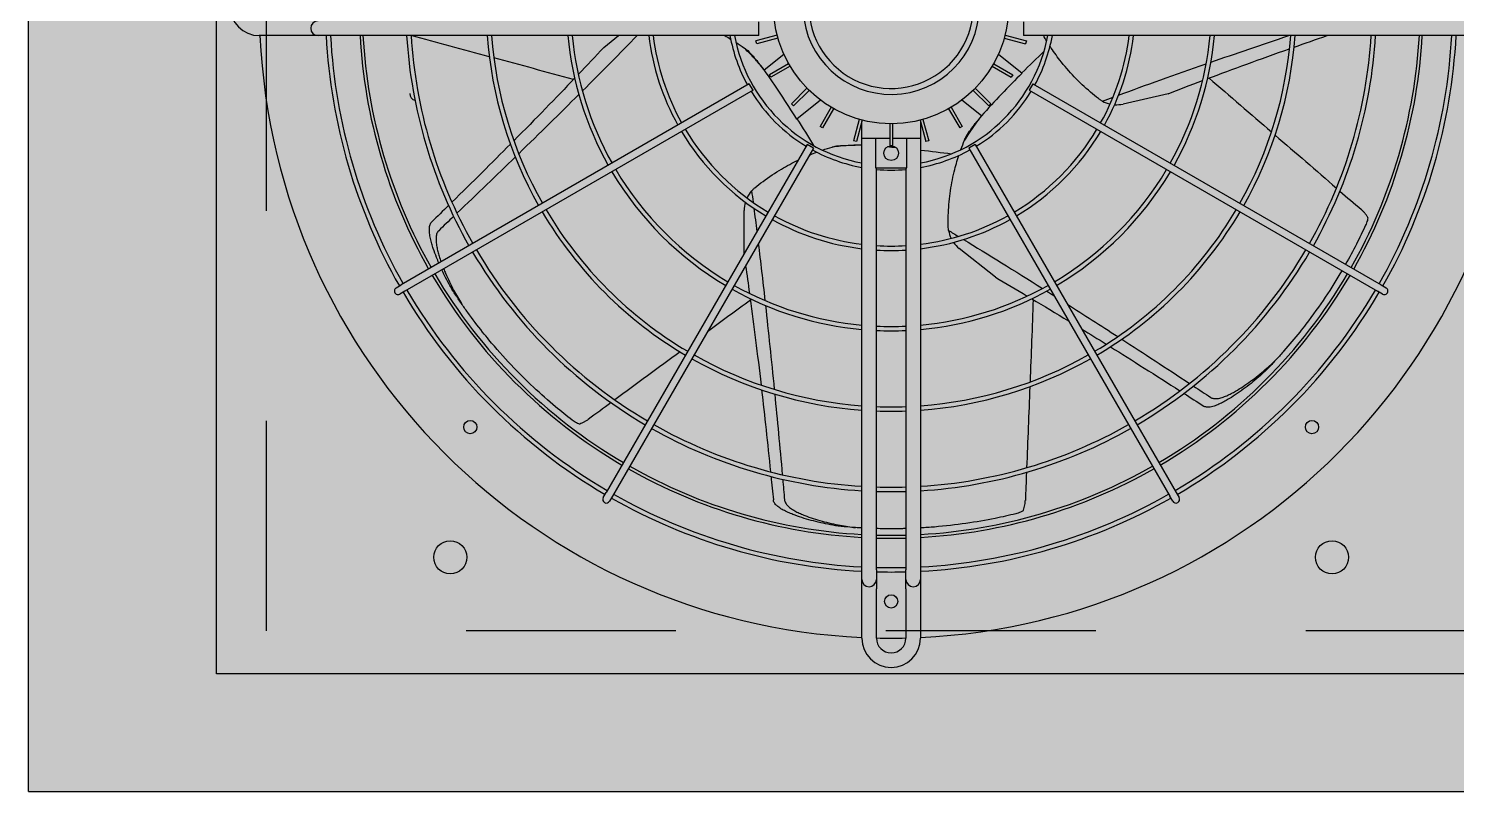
# Model space of a CAD drawing. Header units: metres. Extents: x -11 to 85, y -301 to 135.
# Drawn here: x 66.679 to 67.359, y 45.534 to 45.898 of the extents above; entities that cross this region are included whole.
import ezdxf

# ---------------------------------------------------------------- set-up
doc = ezdxf.new("R2010")
doc.units = ezdxf.units.M
doc.header["$LTSCALE"] = 0.036
doc.linetypes.add('HIDDEN', pattern=[0.375, 0.25, -0.125])
for name, color, linetype in [('elec psiktis', 170, 'Continuous'), ('elec psiktis exartimata', 170, 'Continuous'), ('fan klimatismos hatch', 21, 'Continuous')]:
    doc.layers.add(name, color=color, linetype=linetype)

# ---------------------------------------------------------------- blocks, each defined once
blk = doc.blocks.new('heat pump exoteriko')
at = {"layer": 'fan klimatismos hatch'}
blk.add_hatch(color=21, dxfattribs=at).paths.add_polyline_path([(10748.15617, 16894.06774), (10749.33267, 16894.06774), (10749.33267, 16895.13726), (10748.15617, 16895.13726)])
at = {"layer": 'elec psiktis'}
for q in [(10748.15617, 16895.13726), (10748.15617, 16895.13726), (10749.33267, 16894.06774)]:
    blk.add_line((10748.15617, 16894.06774), q, dxfattribs=at)
at = {"layer": 'elec psiktis exartimata', "linetype": 'HIDDEN'}
for p, q in [((10748.31816, 16894.17705), (10748.31816, 16895.02705)), ((10749.16816, 16894.17705), (10748.31816, 16894.17705))]:
    blk.add_line(p, q, dxfattribs=at)
at = {"layer": 'elec psiktis exartimata'}
for p, q in [((10748.65316, 16894.58205), (10748.65316, 16894.59138)), ((10748.83316, 16894.59138), (10748.83316, 16894.58205)), ((10748.34666, 16894.58205), (10748.31316, 16894.58205)), ((10748.35316, 16894.58205), (10748.34666, 16894.58205)), ((10748.35966, 16894.58205), (10748.35316, 16894.58205)), ((10748.65316, 16894.58205), (10748.35966, 16894.58205)), ((10748.54753, 16894.57394), (10748.5577, 16894.58205)), ((10748.66564, 16894.58231), (10748.65114, 16894.57843)), ((10748.66615, 16894.58038), (10748.65166, 16894.57649)), ((10748.82017, 16894.58038), (10748.83467, 16894.57649)), ((10748.82069, 16894.58231), (10748.83518, 16894.57843)), ((10749.12666, 16894.58205), (10748.83316, 16894.58205)), ((10749.13316, 16894.58205), (10749.12666, 16894.58205)), ((10748.65166, 16894.57649), (10748.65114, 16894.57843)), ((10748.83518, 16894.57843), (10748.83467, 16894.57649)), ((10748.65657, 16894.55899), (10748.654, 16894.56221)), ((10748.65672, 16894.5587), (10748.67013, 16894.56939)), ((10748.67339, 16894.56292), (10748.66039, 16894.55541)), ((10748.67439, 16894.56119), (10748.66139, 16894.55368)), ((10748.81194, 16894.56119), (10748.82493, 16894.55368)), ((10748.81294, 16894.56292), (10748.82593, 16894.55541)), ((10748.81619, 16894.56939), (10748.83235, 16894.55651)), ((10748.66139, 16894.55368), (10748.66039, 16894.55541)), ((10748.82593, 16894.55541), (10748.82493, 16894.55368)), ((10748.64665, 16894.54921), (10748.40979, 16894.41246)), ((10748.64915, 16894.54488), (10748.41229, 16894.40813)), ((10748.64915, 16894.54488), (10748.64665, 16894.54921)), ((10748.68589, 16894.54619), (10748.67528, 16894.53558)), ((10748.68731, 16894.54478), (10748.67669, 16894.53417)), ((10748.79902, 16894.54478), (10748.80963, 16894.53417)), ((10748.80043, 16894.54619), (10748.81104, 16894.53558)), ((10748.83968, 16894.54921), (10748.83718, 16894.54488)), ((10748.83718, 16894.54488), (10749.07403, 16894.40813)), ((10748.83968, 16894.54921), (10749.07653, 16894.41246)), ((10748.93162, 16894.54249), (10748.90093, 16894.53549)), ((10748.67669, 16894.53417), (10748.67528, 16894.53558)), ((10748.69507, 16894.53812), (10748.67892, 16894.52524)), ((10748.7023, 16894.53327), (10748.6948, 16894.52028)), ((10748.70403, 16894.53227), (10748.69653, 16894.51928)), ((10748.78229, 16894.53227), (10748.7898, 16894.51928)), ((10748.78403, 16894.53327), (10748.79153, 16894.52028)), ((10748.80466, 16894.52742), (10748.79125, 16894.53812)), ((10748.81104, 16894.53558), (10748.80963, 16894.53417)), ((10748.72149, 16894.52504), (10748.71761, 16894.51054)), ((10748.72342, 16894.52452), (10748.71954, 16894.51003)), ((10748.72316, 16894.51205), (10748.72316, 16894.52354)), ((10748.74216, 16894.52205), (10748.74216, 16894.50705)), ((10748.74416, 16894.52205), (10748.74416, 16894.50705)), ((10748.7629, 16894.52452), (10748.76678, 16894.51003)), ((10748.76316, 16894.52354), (10748.76316, 16894.51205)), ((10748.76483, 16894.52504), (10748.76872, 16894.51054)), ((10748.80441, 16894.52721), (10748.80184, 16894.52399)), ((10748.69653, 16894.51928), (10748.6948, 16894.52028)), ((10748.73249, 16894.51205), (10748.72316, 16894.51205)), ((10748.72316, 16894.21855), (10748.72316, 16894.51205)), ((10748.73249, 16894.51205), (10748.73249, 16894.49205)), ((10748.74216, 16894.51205), (10748.73249, 16894.51205)), ((10748.75383, 16894.51205), (10748.74416, 16894.51205)), ((10748.75383, 16894.49205), (10748.75383, 16894.51205)), ((10748.76316, 16894.51205), (10748.75383, 16894.51205)), ((10748.76316, 16894.51205), (10748.76316, 16894.21855)), ((10748.79153, 16894.52028), (10748.7898, 16894.51928)), ((10748.686, 16894.50804), (10748.54925, 16894.27118)), ((10748.69033, 16894.50554), (10748.55358, 16894.26868)), ((10748.69033, 16894.50554), (10748.686, 16894.50804)), ((10748.71954, 16894.51003), (10748.71761, 16894.51054)), ((10748.72284, 16894.5075), (10748.71872, 16894.5075)), ((10748.74416, 16894.50705), (10748.74216, 16894.50705)), ((10748.76872, 16894.51054), (10748.76678, 16894.51003)), ((10748.80033, 16894.50804), (10748.796, 16894.50554)), ((10748.796, 16894.50554), (10748.93275, 16894.26868)), ((10748.80033, 16894.50804), (10748.93708, 16894.27118)), ((10748.73249, 16894.49205), (10748.75383, 16894.49205)), ((10748.73316, 16894.21855), (10748.73316, 16894.49205)), ((10748.75316, 16894.49205), (10748.75316, 16894.21855)), ((10748.64316, 16894.43384), (10748.64316, 16894.46304)), ((10748.8141, 16894.41758), (10748.78949, 16894.4372)), ((10748.40633, 16894.41046), (10748.40979, 16894.41246)), ((10748.41229, 16894.40813), (10748.40883, 16894.40613)), ((10749.0775, 16894.40613), (10749.07403, 16894.40813)), ((10749.07653, 16894.41246), (10749.08, 16894.41046)), ((10748.54725, 16894.26771), (10748.54925, 16894.27118)), ((10748.55358, 16894.26868), (10748.55158, 16894.26521)), ((10748.93475, 16894.26521), (10748.93275, 16894.26868)), ((10748.93708, 16894.27118), (10748.93908, 16894.26771)), ((10748.72316, 16894.21205), (10748.72316, 16894.21855)), ((10748.72316, 16894.20555), (10748.72316, 16894.21205)), ((10748.73316, 16894.21855), (10748.73316, 16894.21205)), ((10748.73316, 16894.21205), (10748.73316, 16894.20555)), ((10748.75316, 16894.21205), (10748.75316, 16894.21855)), ((10748.75316, 16894.20555), (10748.75316, 16894.21205)), ((10748.76316, 16894.21855), (10748.76316, 16894.21205)), ((10748.76316, 16894.21205), (10748.76316, 16894.20555)), ((10748.72316, 16894.17205), (10748.72316, 16894.20555)), ((10748.73316, 16894.17205), (10748.73316, 16894.20555)), ((10748.75316, 16894.20555), (10748.75316, 16894.17205)), ((10748.76316, 16894.20555), (10748.76316, 16894.17205))]:
    blk.add_line(p, q, dxfattribs=at)
blk.add_lwpolyline([(10748.28397, 16895.06218), (10749.20472, 16895.06218), (10749.20472, 16894.14781), (10748.28397, 16894.14781)], close=True, dxfattribs=at)
for centre, radius in [((10748.74316, 16894.60205), 0.08), ((10748.74316, 16894.50205), 0.005), ((10748.45678, 16894.31567), 0.0045), ((10749.02954, 16894.31567), 0.0045), ((10748.44316, 16894.22705), 0.01125), ((10749.04316, 16894.22705), 0.01125), ((10748.74316, 16894.19705), 0.0045)]:
    blk.add_circle(centre, radius, dxfattribs=at)
for centre, radius, start, end in [((10748.74316, 16894.60205), 0.06, 183.18969, 86.81031), ((10748.74316, 16894.60205), 0.056, 179.41531, 90.58469), ((10748.31316, 16894.60205), 0.02, 90, 270), ((10748.35316, 16894.58705), 0.005, 90, 270), ((10748.74316, 16894.60205), 0.43, 182.66588, 267.33412), ((10748.74316, 16894.60205), 0.385, 182.97774, 209.62795), ((10748.74316, 16894.60205), 0.382, 183.00115, 209.62502), ((10748.74316, 16894.60205), 0.362, 183.16713, 209.60431), ((10748.74316, 16894.60205), 0.36, 183.18474, 209.60211), ((10748.74316, 16894.60205), 0.3303, 183.47144, 209.56633), ((10748.74316, 16894.60205), 0.3273, 183.5033, 209.56236), ((10748.74316, 16894.60205), 0.2756, 184.16155, 209.48026), ((10748.74316, 16894.60205), 0.2726, 184.20743, 209.47454), ((10748.74316, 16894.60205), 0.2209, 185.1946, 209.35155), ((10748.74316, 16894.60205), 0.2179, 185.26632, 209.34262), ((10748.74316, 16894.60205), 0.1662, 186.91155, 209.13812), ((10748.74316, 16894.60205), 0.1632, 187.03924, 209.12227), ((10748.74316, 16894.60205), 0.1115, 190.33319, 208.71523), ((10748.74316, 16894.60205), 0.1085, 190.62218, 259.37782), ((10748.74316, 16894.60205), 0.1085, 280.62218, 349.37782), ((10748.74316, 16894.60205), 0.43, 272.66588, 357.33412), ((10748.74316, 16894.60205), 0.1115, 331.28477, 349.66681), ((10748.74316, 16894.60205), 0.1632, 330.87773, 352.96076), ((10748.74316, 16894.60205), 0.1662, 330.86188, 353.08845), ((10748.74316, 16894.60205), 0.2179, 330.65738, 354.73368), ((10748.74316, 16894.60205), 0.2209, 330.64845, 354.8054), ((10748.74316, 16894.60205), 0.2726, 330.52546, 355.79257), ((10748.74316, 16894.60205), 0.2756, 330.51974, 355.83845), ((10748.74316, 16894.60205), 0.3273, 330.43764, 356.4967), ((10748.74316, 16894.60205), 0.3303, 330.43367, 356.52856), ((10748.74316, 16894.60205), 0.36, 330.39789, 356.81526), ((10748.74316, 16894.60205), 0.362, 330.39569, 356.83287), ((10748.74316, 16894.60205), 0.382, 330.37498, 356.99885), ((10748.74316, 16894.60205), 0.385, 330.37205, 357.02226), ((10748.21252, 16894.23997), 0.54672, 31.45128, 35.66029), ((10749.21424, 16894.16528), 0.54672, 134.30843, 138.51743), ((10748.42016, 16894.54255), 0.0046, 180, 256.87914), ((10748.74316, 16894.60205), 0.1115, 211.28477, 238.71523), ((10748.74316, 16894.60205), 0.1115, 301.28477, 328.71523), ((10748.89648, 16894.55499), 0.02, 241.29681, 257.51488), ((10748.89648, 16894.55499), 0.02, 266.46108, 282.85714), ((10748.74316, 16894.60205), 0.1662, 210.86188, 239.13812), ((10748.74316, 16894.60205), 0.1632, 210.87773, 239.12227), ((10748.74316, 16894.60205), 0.1632, 300.87773, 329.12227), ((10748.74316, 16894.60205), 0.1662, 300.86188, 329.13812), ((10748.74316, 16894.60205), 0.1115, 241.28477, 259.66681), ((10748.6954, 16893.96142), 0.54672, 84.63392, 85.26768), ((10748.74316, 16894.60205), 0.1115, 280.33319, 298.71523), ((10748.74316, 16894.60205), 0.2209, 210.64845, 239.35155), ((10748.74316, 16894.60205), 0.2179, 210.65738, 239.34262), ((10748.74316, 16894.60205), 0.1115, 264.85445, 275.14555), ((10748.74316, 16894.60205), 0.2179, 300.65738, 329.34262), ((10748.74316, 16894.60205), 0.2209, 300.64845, 329.35155), ((10748.66316, 16894.46304), 0.02, 138.43967, 154.65773), ((10748.74316, 16894.60205), 0.2726, 210.52546, 239.47454), ((10748.66316, 16894.46304), 0.02, 163.60394, 180), ((10748.74316, 16894.60205), 0.2726, 300.52546, 329.47454), ((10748.74316, 16894.60205), 0.2756, 210.51974, 239.48026), ((10748.74316, 16894.60205), 0.1662, 240.86188, 263.08845), ((10748.74316, 16894.60205), 0.1632, 240.87773, 262.96076), ((10748.74316, 16894.60205), 0.1632, 277.03924, 299.12227), ((10748.74316, 16894.60205), 0.1662, 276.91155, 299.13812), ((10748.74316, 16894.60205), 0.2756, 300.51974, 329.48026), ((10748.80196, 16894.45283), 0.02, 189.86824, 206.08631), ((10748.74316, 16894.60205), 0.3303, 210.43367, 239.56633), ((10748.74316, 16894.60205), 0.3273, 210.43764, 239.56236), ((10748.74316, 16894.60205), 0.1632, 266.48703, 273.51297), ((10748.74316, 16894.60205), 0.1662, 266.55052, 273.44948), ((10748.80196, 16894.45283), 0.02, 215.03251, 231.42857), ((10748.74316, 16894.60205), 0.3273, 300.43764, 329.56236), ((10748.74316, 16894.60205), 0.3303, 300.43367, 329.56633), ((10748.74316, 16894.60205), 0.362, 210.39569, 239.60431), ((10748.74316, 16894.60205), 0.36, 210.39789, 239.60211), ((10748.74316, 16894.60205), 0.36, 300.39789, 329.60211), ((10748.74316, 16894.60205), 0.362, 300.39569, 329.60431), ((10748.40758, 16894.4083), 0.0025, 120, 300), ((10748.74316, 16894.60205), 0.385, 210.37205, 239.62795), ((10748.74316, 16894.60205), 0.382, 210.37498, 239.62502), ((10748.74316, 16894.60205), 0.2209, 240.64845, 264.8054), ((10748.74316, 16894.60205), 0.2179, 240.65738, 264.73368), ((10748.74316, 16894.60205), 0.2179, 275.26632, 299.34262), ((10748.74316, 16894.60205), 0.2209, 275.1946, 299.35155), ((10748.74316, 16894.60205), 0.382, 300.37498, 329.62502), ((10748.74316, 16894.60205), 0.385, 300.37205, 329.62795), ((10749.07875, 16894.4083), 0.0025, 240, 60), ((10748.74316, 16894.60205), 0.2179, 267.36962, 272.63038), ((10748.74316, 16894.60205), 0.2209, 267.40537, 272.59463), ((10748.74316, 16894.60205), 0.2756, 240.51974, 265.83845), ((10748.74316, 16894.60205), 0.2726, 240.52546, 265.79257), ((10748.74316, 16894.60205), 0.2726, 274.20743, 299.47454), ((10748.74316, 16894.60205), 0.2756, 274.16155, 299.48026), ((10748.74316, 16894.60205), 0.2726, 267.8977, 272.1023), ((10748.74316, 16894.60205), 0.3273, 240.43764, 266.4967), ((10748.74316, 16894.60205), 0.2756, 267.9206, 272.0794), ((10748.74316, 16894.60205), 0.3273, 273.5033, 299.56236), ((10748.74316, 16894.60205), 0.3303, 240.43367, 266.52856), ((10748.74316, 16894.60205), 0.3303, 273.47144, 299.56633), ((10748.74316, 16894.60205), 0.36, 240.39789, 266.81526), ((10748.74316, 16894.60205), 0.36, 273.18474, 299.60211), ((10748.74316, 16894.60205), 0.362, 240.39569, 266.83287), ((10748.74316, 16894.60205), 0.362, 273.16713, 299.60431), ((10748.74316, 16894.60205), 0.382, 240.37498, 266.99885), ((10748.74316, 16894.60205), 0.3273, 268.24917, 271.75083), ((10748.74316, 16894.60205), 0.3303, 268.26508, 271.73492), ((10748.74316, 16894.60205), 0.382, 273.00115, 299.62502), ((10748.54941, 16894.26646), 0.0025, 150, 330), ((10748.74316, 16894.60205), 0.385, 240.37205, 267.02226), ((10748.74316, 16894.60205), 0.385, 272.97774, 299.62795), ((10748.93691, 16894.26646), 0.0025, 210, 30), ((10748.74316, 16894.60205), 0.36, 268.40825, 271.59175), ((10748.74316, 16894.60205), 0.362, 268.41704, 271.58296), ((10748.74316, 16894.60205), 0.382, 268.49994, 271.50006), ((10748.72816, 16894.21205), 0.005, 180, 0), ((10748.74316, 16894.60205), 0.385, 268.51163, 271.48837), ((10748.75816, 16894.21205), 0.005, 180, 0), ((10748.74316, 16894.17205), 0.02, 180, 0), ((10748.74316, 16894.60205), 0.43, 268.66742, 271.33258), ((10748.74316, 16894.17205), 0.01, 180, 0)]:
    blk.add_arc(centre, radius, start, end, dxfattribs=at)
at = {"layer": 'elec psiktis exartimata', "extrusion": (0, 0, -1)}
for centre, major_axis, ratio, start_param, end_param in [((10753.87941, 16893.57352), (7.75741, -1.77058), 0.040757, 2.333158, 2.342778), ((10735.23277, 16884.00716), (-13.4561, -10.73088), 0.018843, 3.2903, 3.30969), ((10765.51255, 16898.28577), (-16.77948, -3.82981), 0.018843, 0.169281, 0.187526), ((10765.51255, 16898.28577), (-16.70187, -3.81209), 0.018843, 0.161837, 0.170185), ((10735.23277, 16884.00716), (-13.39386, -10.68125), 0.018843, 3.266381, 3.277575), ((10748.77475, 16894.39756), (-0.2022, -0.25355), 0.192511, 2.087387, 2.163873), ((10765.51255, 16898.28577), (-16.70187, -3.81209), 0.018843, 0.137514, 0.160637), ((10753.87941, 16893.57352), (7.75741, -1.77058), 0.040757, 2.322894, 2.332595), ((10765.51255, 16898.28577), (-16.77948, -3.82981), 0.018843, 0.144674, 0.168097), ((10735.23277, 16884.00716), (-13.39386, -10.68125), 0.018843, 3.279106, 3.30223), ((10765.51255, 16898.28577), (-16.70187, -3.81209), 0.018843, 0.124789, 0.135982), ((10744.56183, 16897.75726), (6.22096, -4.96105), 0.040757, -0.818699, -0.808998), ((10735.23277, 16884.00716), (-13.4561, -10.73088), 0.018843, 3.310873, 3.329534), ((10765.51255, 16898.28577), (-16.77948, -3.82981), 0.018843, 0.13987, 0.143049), ((10748.53677, 16894.61675), (0.2022, -0.25355), 0.192511, -1.054205, -0.97772), ((10744.56183, 16897.75726), (6.22096, -4.96105), 0.040757, -0.808434, -0.798814), ((10735.23277, 16884.00716), (-13.39386, -10.68125), 0.018843, 3.303429, 3.322502), ((10748.60299, 16894.44986), (-0.3243, 0), 0.192511, 2.087387, 2.163873), ((10735.23277, 16884.00716), (-13.4561, -10.73088), 0.018843, 3.330536, 3.346812), ((10748.60299, 16877.4334), (0, -17.211), 0.018843, 3.281463, 3.284642), ((10744.56183, 16897.75726), (6.22096, -4.96105), 0.040757, -0.79826, -0.794884), ((10735.23277, 16884.00716), (-13.39386, -10.68125), 0.018843, 3.323531, 3.328609), ((10748.60299, 16877.4334), (0, -17.211), 0.018843, 3.286266, 3.29253), ((10735.23277, 16884.00716), (-13.4561, -10.73088), 0.018843, 3.347706, 3.351652), ((10762.07876, 16883.78797), (13.4561, -10.73088), 0.018843, 3.281463, 3.284642), ((10748.60299, 16877.4334), (0, -17.211), 0.018843, 3.295685, 3.30969), ((10762.07876, 16883.78797), (13.4561, -10.73088), 0.018843, 3.286266, 3.30969), ((10748.60299, 16877.4334), (0, -17.13139), 0.018843, 3.269232, 3.277575), ((10762.07876, 16883.78797), (13.39386, -10.68125), 0.018843, 3.266381, 3.277575), ((10762.07876, 16883.78797), (13.4561, -10.73088), 0.018843, 3.310873, 3.31287), ((10752.7497, 16897.97645), (-6.22096, -4.96105), 0.040757, -0.818699, -0.812439), ((10748.60299, 16877.4334), (0, -17.13139), 0.018843, 3.279106, 3.30223), ((10748.60299, 16877.4334), (0, -17.211), 0.018843, 3.310873, 3.329534), ((10748.60299, 16899.83839), (0, -7.9569), 0.040757, -0.818699, -0.808998), ((10762.07876, 16883.78797), (13.39386, -10.68125), 0.018843, 3.279106, 3.290935), ((10762.07876, 16883.78797), (13.4561, -10.73088), 0.018843, 3.316492, 3.329534), ((10762.07876, 16883.78797), (13.39386, -10.68125), 0.018843, 3.294965, 3.30223), ((10762.07876, 16883.78797), (13.4561, -10.73088), 0.018843, 3.330536, 3.346812), ((10752.7497, 16897.97645), (-6.22096, -4.96105), 0.040757, -0.808434, -0.798814), ((10762.07876, 16883.78797), (13.39386, -10.68125), 0.018843, 3.303429, 3.322502), ((10748.60299, 16877.4334), (0, -17.13139), 0.018843, 3.303429, 3.322502), ((10748.60299, 16877.4334), (0, -17.211), 0.018843, 3.330536, 3.346812), ((10748.60299, 16899.83839), (0, -7.9569), 0.040757, -0.808434, -0.798814), ((10762.07876, 16883.78797), (13.39386, -10.68125), 0.018843, 3.323531, 3.328609), ((10762.07876, 16883.78797), (13.4561, -10.73088), 0.018843, 3.347706, 3.351652), ((10752.7497, 16897.97645), (-6.22096, -4.96105), 0.040757, -0.79826, -0.794884), ((10748.60299, 16877.4334), (0, -17.13139), 0.018843, 3.323531, 3.328609), ((10748.60299, 16877.4334), (0, -17.211), 0.018843, 3.347706, 3.351652), ((10748.60299, 16899.83839), (0, -7.9569), 0.040757, -0.79826, -0.794884)]:
    blk.add_ellipse(centre, major_axis=major_axis, ratio=ratio, start_param=start_param, end_param=end_param, dxfattribs=at)
at = {"layer": 'elec psiktis exartimata'}
for points in [[(10748.6299, 16894.58205), (10748.63126, 16894.58129), (10748.6326, 16894.58051), (10748.63392, 16894.57971)], [(10748.84903, 16894.57831), (10748.84827, 16894.57955), (10748.84753, 16894.58079), (10748.84681, 16894.58205)], [(10748.63748, 16894.5775), (10748.63944, 16894.57624), (10748.64137, 16894.57494), (10748.64325, 16894.57359)], [(10748.68758, 16894.50078), (10748.68922, 16894.50146), (10748.69086, 16894.5021), (10748.69251, 16894.50272)], [(10748.69646, 16894.50411), (10748.69867, 16894.50486), (10748.70089, 16894.50556), (10748.70311, 16894.50619)], [(10748.79061, 16894.50447), (10748.7914, 16894.50667), (10748.79225, 16894.50884), (10748.79314, 16894.51097)], [(10748.72316, 16894.24701), (10748.72175, 16894.24709), (10748.72034, 16894.24718), (10748.71893, 16894.24728)], [(10748.74316, 16894.24645), (10748.73985, 16894.24645), (10748.73652, 16894.24649), (10748.73316, 16894.24659)]]:
    blk.add_open_spline(points, degree=3, dxfattribs=at)
for points, knots in [([(10748.65677, 16894.55873), (10748.6567, 16894.55882), (10748.65664, 16894.5589), (10748.65517, 16894.56074), (10748.65369, 16894.5625), (10748.65059, 16894.56602), (10748.64896, 16894.56778), (10748.64597, 16894.57089), (10748.64462, 16894.57225), (10748.64325, 16894.57359)], [51.900767, 51.900767, 51.900767, 51.900767, 52.250056, 52.250056, 59.476064, 59.476064, 66.702072, 66.702072, 72.30074, 72.30074, 72.30074, 72.30074]), ([(10748.64325, 16894.57359), (10748.64361, 16894.57334), (10748.64397, 16894.57308), (10748.64477, 16894.5725), (10748.6452, 16894.57218), (10748.64559, 16894.57189)], [60.821368, 60.821368, 60.821368, 60.821368, 62.414931, 62.414931, 64.507113, 64.507113, 64.507113, 64.507113]), ([(10748.64559, 16894.57189), (10748.64561, 16894.57187), (10748.64563, 16894.57185), (10748.64806, 16894.56925), (10748.65037, 16894.56665), (10748.65303, 16894.56342), (10748.65352, 16894.56282), (10748.654, 16894.56221)], [63.116183, 63.116183, 63.116183, 63.116183, 63.200181, 63.200181, 73.733544, 73.733544, 76.156299, 76.156299, 76.156299, 76.156299]), ([(10748.88428, 16894.53914), (10748.88242, 16894.54057), (10748.88058, 16894.54206), (10748.87495, 16894.54685), (10748.87128, 16894.55032), (10748.86431, 16894.55761), (10748.86103, 16894.56143), (10748.8556, 16894.56844), (10748.85337, 16894.57158), (10748.85128, 16894.57477)], [22.344079, 22.344079, 22.344079, 22.344079, 29.207025, 29.207025, 43.810537, 43.810537, 58.414049, 58.414049, 69.687336, 69.687336, 69.687336, 69.687336]), ([(10748.88688, 16894.53744), (10748.88654, 16894.53763), (10748.8862, 16894.53782), (10748.88534, 16894.53837), (10748.8848, 16894.53874), (10748.88428, 16894.53914)], [74.725099, 74.725099, 74.725099, 74.725099, 75.874264, 75.874264, 77.80458, 77.80458, 77.80458, 77.80458]), ([(10748.80461, 16894.52746), (10748.80455, 16894.52738), (10748.80448, 16894.52729), (10748.80302, 16894.52546), (10748.80163, 16894.52362), (10748.79889, 16894.51981), (10748.79753, 16894.51783), (10748.79516, 16894.51422), (10748.79414, 16894.51261), (10748.79314, 16894.51097)], [51.900767, 51.900767, 51.900767, 51.900767, 52.250056, 52.250056, 59.476064, 59.476064, 66.702072, 66.702072, 72.30074, 72.30074, 72.30074, 72.30074]), ([(10748.79428, 16894.51364), (10748.79429, 16894.51366), (10748.79431, 16894.51368), (10748.7963, 16894.51663), (10748.79833, 16894.51946), (10748.80088, 16894.52277), (10748.80136, 16894.52338), (10748.80184, 16894.52399)], [63.116183, 63.116183, 63.116183, 63.116183, 63.200181, 63.200181, 73.733544, 73.733544, 76.156299, 76.156299, 76.156299, 76.156299]), ([(10748.79314, 16894.51097), (10748.79331, 16894.51138), (10748.79348, 16894.51178), (10748.79387, 16894.51269), (10748.79408, 16894.51319), (10748.79428, 16894.51364)], [60.821368, 60.821368, 60.821368, 60.821368, 62.414931, 62.414931, 64.507113, 64.507113, 64.507113, 64.507113]), ([(10748.72316, 16894.5075), (10748.72305, 16894.5075), (10748.72295, 16894.5075), (10748.7206, 16894.5075), (10748.7183, 16894.50744), (10748.71361, 16894.50721), (10748.71122, 16894.50703), (10748.70692, 16894.50663), (10748.70502, 16894.50643), (10748.70311, 16894.50619)], [51.900767, 51.900767, 51.900767, 51.900767, 52.250056, 52.250056, 59.476064, 59.476064, 66.702072, 66.702072, 72.30074, 72.30074, 72.30074, 72.30074]), ([(10748.70311, 16894.50619), (10748.70354, 16894.50631), (10748.70396, 16894.50643), (10748.70492, 16894.5067), (10748.70544, 16894.50684), (10748.70591, 16894.50696)], [60.821368, 60.821368, 60.821368, 60.821368, 62.414931, 62.414931, 64.507113, 64.507113, 64.507113, 64.507113]), ([(10748.70591, 16894.50696), (10748.70594, 16894.50696), (10748.70596, 16894.50697), (10748.70951, 16894.50725), (10748.71298, 16894.50742), (10748.71716, 16894.50749), (10748.71794, 16894.5075), (10748.71872, 16894.5075)], [63.116183, 63.116183, 63.116183, 63.116183, 63.200181, 63.200181, 73.733544, 73.733544, 76.156299, 76.156299, 76.156299, 76.156299]), ([(10748.65043, 16894.47847), (10748.65224, 16894.47996), (10748.6541, 16894.48142), (10748.66002, 16894.48585), (10748.66422, 16894.48866), (10748.67222, 16894.49343), (10748.67598, 16894.49545), (10748.6798, 16894.4973)], [22.344079, 22.344079, 22.344079, 22.344079, 29.207025, 29.207025, 43.810537, 43.810537, 56.185138, 56.185138, 56.185138, 56.185138]), ([(10748.78196, 16894.45249), (10748.78192, 16894.45485), (10748.78194, 16894.45721), (10748.78217, 16894.4646), (10748.78259, 16894.46963), (10748.78395, 16894.47962), (10748.78489, 16894.48457), (10748.78699, 16894.49318), (10748.78805, 16894.49689), (10748.78925, 16894.50052)], [22.344079, 22.344079, 22.344079, 22.344079, 29.207025, 29.207025, 43.810537, 43.810537, 58.414049, 58.414049, 69.687336, 69.687336, 69.687336, 69.687336]), ([(10748.6482, 16894.47631), (10748.64846, 16894.4766), (10748.64872, 16894.47688), (10748.64944, 16894.47761), (10748.64992, 16894.47805), (10748.65043, 16894.47847)], [74.725099, 74.725099, 74.725099, 74.725099, 75.874264, 75.874264, 77.80458, 77.80458, 77.80458, 77.80458]), ([(10749.06759, 16894.45813), (10749.0675, 16894.4583), (10749.06741, 16894.45846), (10749.06701, 16894.45915), (10749.06668, 16894.45966), (10749.06596, 16894.46067), (10749.06557, 16894.46116), (10749.06476, 16894.4621), (10749.06433, 16894.46255), (10749.06363, 16894.46322), (10749.06337, 16894.46345), (10749.06311, 16894.46368)], [148.21489, 148.21489, 148.21489, 148.21489, 148.790276, 148.790276, 150.632855, 150.632855, 152.475435, 152.475435, 154.318014, 154.318014, 155.348889, 155.348889, 155.348889, 155.348889]), ([(10748.43537, 16894.42723), (10748.43483, 16894.42851), (10748.43431, 16894.42978), (10748.43301, 16894.43308), (10748.43227, 16894.43509), (10748.43126, 16894.43815), (10748.43092, 16894.43927), (10748.43026, 16894.44157), (10748.42996, 16894.44276), (10748.42943, 16894.44514), (10748.42922, 16894.44634), (10748.42901, 16894.44811), (10748.42896, 16894.4487), (10748.42891, 16894.44986), (10748.42891, 16894.45043), (10748.42899, 16894.4518), (10748.42912, 16894.45267), (10748.42955, 16894.45387), (10748.42974, 16894.45425), (10748.43013, 16894.45483), (10748.43031, 16894.45505), (10748.43051, 16894.45524)], [91.858893, 91.858893, 91.858893, 91.858893, 95.920375, 95.920375, 102.39441, 102.39441, 105.823764, 105.823764, 109.253118, 109.253118, 112.682473, 112.682473, 114.39715, 114.39715, 116.111827, 116.111827, 118.548976, 118.548976, 119.767551, 119.767551, 120.608571, 120.608571, 120.608571, 120.608571]), ([(10749.06759, 16894.45813), (10749.06749, 16894.45751), (10749.06736, 16894.4569), (10749.0669, 16894.45515), (10749.0665, 16894.45405), (10749.06602, 16894.453)], [23.505025, 23.505025, 23.505025, 23.505025, 25.859516, 25.859516, 30.318685, 30.318685, 30.318685, 30.318685]), ([(10748.43525, 16894.4493), (10748.43504, 16894.4491), (10748.43485, 16894.44888), (10748.43444, 16894.4483), (10748.43424, 16894.44792), (10748.43391, 16894.44712), (10748.43379, 16894.4467), (10748.4336, 16894.44586), (10748.43354, 16894.44544), (10748.43345, 16894.44451), (10748.43343, 16894.44397), (10748.43343, 16894.44288), (10748.43346, 16894.44233), (10748.43359, 16894.44066), (10748.43375, 16894.43953), (10748.43417, 16894.43728), (10748.43442, 16894.43616), (10748.43498, 16894.43398), (10748.43528, 16894.43292), (10748.43597, 16894.43065), (10748.4364, 16894.42937), (10748.43685, 16894.42809)], [116.818504, 116.818504, 116.818504, 116.818504, 117.674315, 117.674315, 118.90653, 118.90653, 120.138745, 120.138745, 121.370961, 121.370961, 122.9854, 122.9854, 124.599839, 124.599839, 127.828717, 127.828717, 131.057596, 131.057596, 134.286474, 134.286474, 138.394553, 138.394553, 138.394553, 138.394553]), ([(10748.78226, 16894.44941), (10748.78219, 16894.44979), (10748.78214, 16894.45017), (10748.78202, 16894.45119), (10748.78198, 16894.45184), (10748.78196, 16894.45249)], [74.725099, 74.725099, 74.725099, 74.725099, 75.874264, 75.874264, 77.80458, 77.80458, 77.80458, 77.80458]), ([(10749.06602, 16894.453), (10749.06408, 16894.44881), (10749.06199, 16894.44448), (10749.05744, 16894.43561), (10749.05499, 16894.43105), (10749.05236, 16894.42642)], [5.628237, 5.628237, 5.628237, 5.628237, 24.441601, 24.441601, 43.427126, 43.427126, 43.427126, 43.427126]), ([(10748.44413, 16894.40961), (10748.44351, 16894.4107), (10748.4429, 16894.4118), (10748.44123, 16894.41488), (10748.4402, 16894.41688), (10748.4386, 16894.42014), (10748.438, 16894.42139), (10748.43742, 16894.42264)], [72.856457, 72.856457, 72.856457, 72.856457, 76.498272, 76.498272, 82.972306, 82.972306, 86.976106, 86.976106, 86.976106, 86.976106]), ([(10748.43864, 16894.42335), (10748.43905, 16894.42234), (10748.43946, 16894.42134), (10748.44073, 16894.4184), (10748.44161, 16894.41647), (10748.44346, 16894.41264), (10748.44443, 16894.41074), (10748.44709, 16894.40575), (10748.44885, 16894.40271), (10748.45068, 16894.3998)], [143.437266, 143.437266, 143.437266, 143.437266, 146.632824, 146.632824, 152.805999, 152.805999, 158.979173, 158.979173, 169.240552, 169.240552, 169.240552, 169.240552]), ([(10749.04986, 16894.42209), (10749.0464, 16894.41618), (10749.04265, 16894.41019), (10749.0345, 16894.39802), (10749.03009, 16894.39185), (10749.02401, 16894.38392), (10749.02261, 16894.38212), (10749.02118, 16894.38034)], [49.321024, 49.321024, 49.321024, 49.321024, 73.324803, 73.324803, 97.766405, 97.766405, 104.926774, 104.926774, 104.926774, 104.926774]), ([(10748.45068, 16894.3998), (10748.44922, 16894.40191), (10748.44777, 16894.40406), (10748.4456, 16894.40735), (10748.44486, 16894.40848), (10748.44413, 16894.40961)], [23.843624, 23.843624, 23.843624, 23.843624, 31.17572, 31.17572, 34.967352, 34.967352, 34.967352, 34.967352]), ([(10748.46514, 16894.38034), (10748.4617, 16894.38465), (10748.45832, 16894.3891), (10748.45355, 16894.39569), (10748.45211, 16894.39774), (10748.45068, 16894.3998)], [104.926774, 104.926774, 104.926774, 104.926774, 122.208006, 122.208006, 129.840338, 129.840338, 129.840338, 129.840338]), ([(10748.52601, 16894.32045), (10748.52235, 16894.32328), (10748.5186, 16894.32628), (10748.50986, 16894.33361), (10748.50481, 16894.33806), (10748.49467, 16894.34759), (10748.48956, 16894.35267), (10748.47942, 16894.36342), (10748.47438, 16894.36909), (10748.46801, 16894.37678), (10748.46657, 16894.37855), (10748.46514, 16894.38034)], [5.628237, 5.628237, 5.628237, 5.628237, 24.441601, 24.441601, 48.883202, 48.883202, 73.324803, 73.324803, 97.766405, 97.766405, 104.926774, 104.926774, 104.926774, 104.926774]), ([(10749.02118, 16894.38034), (10749.01774, 16894.37602), (10749.01415, 16894.37173), (10749.00879, 16894.36562), (10749.00712, 16894.36375), (10749.00542, 16894.3619)], [104.926774, 104.926774, 104.926774, 104.926774, 122.208006, 122.208006, 129.840338, 129.840338, 129.840338, 129.840338]), ([(10748.9606, 16894.33584), (10748.96084, 16894.33569), (10748.9611, 16894.33555), (10748.96176, 16894.33528), (10748.96217, 16894.33517), (10748.96302, 16894.33503), (10748.96346, 16894.335), (10748.96432, 16894.33501), (10748.96474, 16894.33504), (10748.96567, 16894.33515), (10748.9662, 16894.33525), (10748.96726, 16894.3355), (10748.9678, 16894.33565), (10748.96939, 16894.33615), (10748.97046, 16894.33656), (10748.97256, 16894.33747), (10748.9736, 16894.33797), (10748.97559, 16894.33899), (10748.97656, 16894.33952), (10748.9792, 16894.34103), (10748.98093, 16894.34211), (10748.98438, 16894.34438), (10748.9861, 16894.34558), (10748.9895, 16894.34806), (10748.99119, 16894.34936), (10748.99451, 16894.35201), (10748.99615, 16894.35338), (10749.00042, 16894.35708), (10749.00299, 16894.35948), (10749.00542, 16894.3619)], [116.818504, 116.818504, 116.818504, 116.818504, 117.674315, 117.674315, 118.90653, 118.90653, 120.138745, 120.138745, 121.370961, 121.370961, 122.9854, 122.9854, 124.599839, 124.599839, 127.828717, 127.828717, 131.057596, 131.057596, 134.286474, 134.286474, 140.459649, 140.459649, 146.632824, 146.632824, 152.805999, 152.805999, 158.979173, 158.979173, 169.240552, 169.240552, 169.240552, 169.240552]), ([(10749.00542, 16894.3619), (10749.00369, 16894.36001), (10749.00192, 16894.35812), (10748.9992, 16894.35527), (10748.99826, 16894.3543), (10748.99731, 16894.35334)], [23.843624, 23.843624, 23.843624, 23.843624, 31.17572, 31.17572, 34.967352, 34.967352, 34.967352, 34.967352]), ([(10748.99731, 16894.35334), (10748.99639, 16894.35249), (10748.99545, 16894.35165), (10748.99282, 16894.34934), (10748.99111, 16894.34789), (10748.98762, 16894.34506), (10748.98586, 16894.34368), (10748.9823, 16894.34101), (10748.98051, 16894.33973), (10748.97691, 16894.33727), (10748.97511, 16894.33611), (10748.97235, 16894.33444), (10748.97134, 16894.33385), (10748.96924, 16894.3327), (10748.96815, 16894.33214), (10748.96595, 16894.3311), (10748.96483, 16894.33062), (10748.96315, 16894.33002), (10748.96258, 16894.32984), (10748.96147, 16894.32954), (10748.96091, 16894.32941), (10748.95955, 16894.32919), (10748.95867, 16894.32912), (10748.95741, 16894.32928), (10748.957, 16894.32937), (10748.95635, 16894.32962), (10748.9561, 16894.32975), (10748.95586, 16894.3299)], [72.856457, 72.856457, 72.856457, 72.856457, 76.498272, 76.498272, 82.972306, 82.972306, 89.446341, 89.446341, 95.920375, 95.920375, 102.39441, 102.39441, 105.823764, 105.823764, 109.253118, 109.253118, 112.682473, 112.682473, 114.39715, 114.39715, 116.111827, 116.111827, 118.548976, 118.548976, 119.767551, 119.767551, 120.608571, 120.608571, 120.608571, 120.608571]), ([(10748.53066, 16894.31778), (10748.53008, 16894.31801), (10748.52951, 16894.31828), (10748.52791, 16894.31911), (10748.52692, 16894.31975), (10748.52601, 16894.32045)], [23.505025, 23.505025, 23.505025, 23.505025, 25.859516, 25.859516, 30.318685, 30.318685, 30.318685, 30.318685]), ([(10748.53066, 16894.31778), (10748.53084, 16894.31783), (10748.53102, 16894.31788), (10748.53178, 16894.31812), (10748.53236, 16894.31833), (10748.5335, 16894.31881), (10748.53406, 16894.31907), (10748.53516, 16894.31966), (10748.53569, 16894.31998), (10748.5365, 16894.32051), (10748.53679, 16894.32071), (10748.53707, 16894.32092)], [148.21489, 148.21489, 148.21489, 148.21489, 148.790276, 148.790276, 150.632855, 150.632855, 152.475435, 152.475435, 154.318014, 154.318014, 155.348889, 155.348889, 155.348889, 155.348889]), ([(10748.70717, 16894.24827), (10748.70593, 16894.24847), (10748.70469, 16894.24868), (10748.70125, 16894.24929), (10748.69904, 16894.24973), (10748.69466, 16894.25069), (10748.69248, 16894.25121), (10748.68818, 16894.25233), (10748.68605, 16894.25293), (10748.68189, 16894.25421), (10748.67986, 16894.25489), (10748.67684, 16894.25601), (10748.67575, 16894.25643), (10748.67354, 16894.25736), (10748.67242, 16894.25786), (10748.67023, 16894.25894), (10748.66916, 16894.25951), (10748.66764, 16894.26045), (10748.66715, 16894.26078), (10748.66621, 16894.26146), (10748.66577, 16894.26182), (10748.66475, 16894.26274), (10748.66415, 16894.26339), (10748.66348, 16894.26447), (10748.6633, 16894.26485), (10748.66309, 16894.26552), (10748.66303, 16894.26579), (10748.663, 16894.26607)], [72.856457, 72.856457, 72.856457, 72.856457, 76.498272, 76.498272, 82.972306, 82.972306, 89.446341, 89.446341, 95.920375, 95.920375, 102.39441, 102.39441, 105.823764, 105.823764, 109.253118, 109.253118, 112.682473, 112.682473, 114.39715, 114.39715, 116.111827, 116.111827, 118.548976, 118.548976, 119.767551, 119.767551, 120.608571, 120.608571, 120.608571, 120.608571]), ([(10748.67061, 16894.26607), (10748.67063, 16894.26579), (10748.67069, 16894.2655), (10748.67088, 16894.26482), (10748.67105, 16894.26442), (10748.67148, 16894.26367), (10748.67173, 16894.26331), (10748.67227, 16894.26265), (10748.67256, 16894.26233), (10748.67323, 16894.26168), (10748.67364, 16894.26133), (10748.67449, 16894.26065), (10748.67494, 16894.26032), (10748.67633, 16894.25939), (10748.67731, 16894.25881), (10748.67933, 16894.25773), (10748.68037, 16894.25724), (10748.68242, 16894.25631), (10748.68343, 16894.25589), (10748.68626, 16894.25476), (10748.68818, 16894.25408), (10748.69211, 16894.2528), (10748.69411, 16894.25221), (10748.69818, 16894.2511), (10748.70024, 16894.25058), (10748.70439, 16894.24964), (10748.70648, 16894.24921), (10748.71204, 16894.24818), (10748.71551, 16894.24766), (10748.71893, 16894.24728)], [116.818504, 116.818504, 116.818504, 116.818504, 117.674315, 117.674315, 118.90653, 118.90653, 120.138745, 120.138745, 121.370961, 121.370961, 122.9854, 122.9854, 124.599839, 124.599839, 127.828717, 127.828717, 131.057596, 131.057596, 134.286474, 134.286474, 140.459649, 140.459649, 146.632824, 146.632824, 152.805999, 152.805999, 158.979173, 158.979173, 169.240552, 169.240552, 169.240552, 169.240552]), ([(10748.83292, 16894.25867), (10748.833, 16894.25884), (10748.83307, 16894.25902), (10748.83335, 16894.25976), (10748.83355, 16894.26034), (10748.83388, 16894.26153), (10748.83403, 16894.26213), (10748.83425, 16894.26336), (10748.83434, 16894.26398), (10748.83443, 16894.26494), (10748.83445, 16894.26529), (10748.83446, 16894.26563)], [148.21489, 148.21489, 148.21489, 148.21489, 148.790276, 148.790276, 150.632855, 150.632855, 152.475435, 152.475435, 154.318014, 154.318014, 155.348889, 155.348889, 155.348889, 155.348889]), ([(10748.82793, 16894.2567), (10748.82344, 16894.2556), (10748.81876, 16894.25454), (10748.80757, 16894.25227), (10748.80095, 16894.25111), (10748.78717, 16894.24911), (10748.78002, 16894.24829), (10748.76953, 16894.24741), (10748.76636, 16894.24719), (10748.76316, 16894.24701)], [5.628237, 5.628237, 5.628237, 5.628237, 24.441601, 24.441601, 48.883202, 48.883202, 73.324803, 73.324803, 83.704009, 83.704009, 83.704009, 83.704009]), ([(10748.83292, 16894.25867), (10748.83237, 16894.25836), (10748.83181, 16894.25808), (10748.83016, 16894.25735), (10748.82905, 16894.25697), (10748.82793, 16894.2567)], [23.505025, 23.505025, 23.505025, 23.505025, 25.859516, 25.859516, 30.318685, 30.318685, 30.318685, 30.318685]), ([(10748.71893, 16894.24728), (10748.71636, 16894.24745), (10748.71378, 16894.24765), (10748.70986, 16894.24801), (10748.70851, 16894.24814), (10748.70717, 16894.24827)], [23.843624, 23.843624, 23.843624, 23.843624, 31.17572, 31.17572, 34.967352, 34.967352, 34.967352, 34.967352]), ([(10748.75316, 16894.24659), (10748.75211, 16894.24656), (10748.75105, 16894.24653), (10748.74773, 16894.24647), (10748.74545, 16894.24645), (10748.74316, 16894.24645)], [94.411027, 94.411027, 94.411027, 94.411027, 97.766405, 97.766405, 104.926774, 104.926774, 104.926774, 104.926774])]:
    blk.add_open_spline(points, degree=3, knots=knots, dxfattribs=at)

msp = doc.modelspace()

# ---------------------------------------------------------------- block references
at = {"layer": 'elec psiktis', "xscale": 0.7000000000000455, "yscale": 0.7000000000000455, "zscale": 0.7000000000000455}
msp.add_blockref('heat pump exoteriko', (-7457.03037, -11780.31326), dxfattribs=at)

doc.saveas('drawing.dxf')
